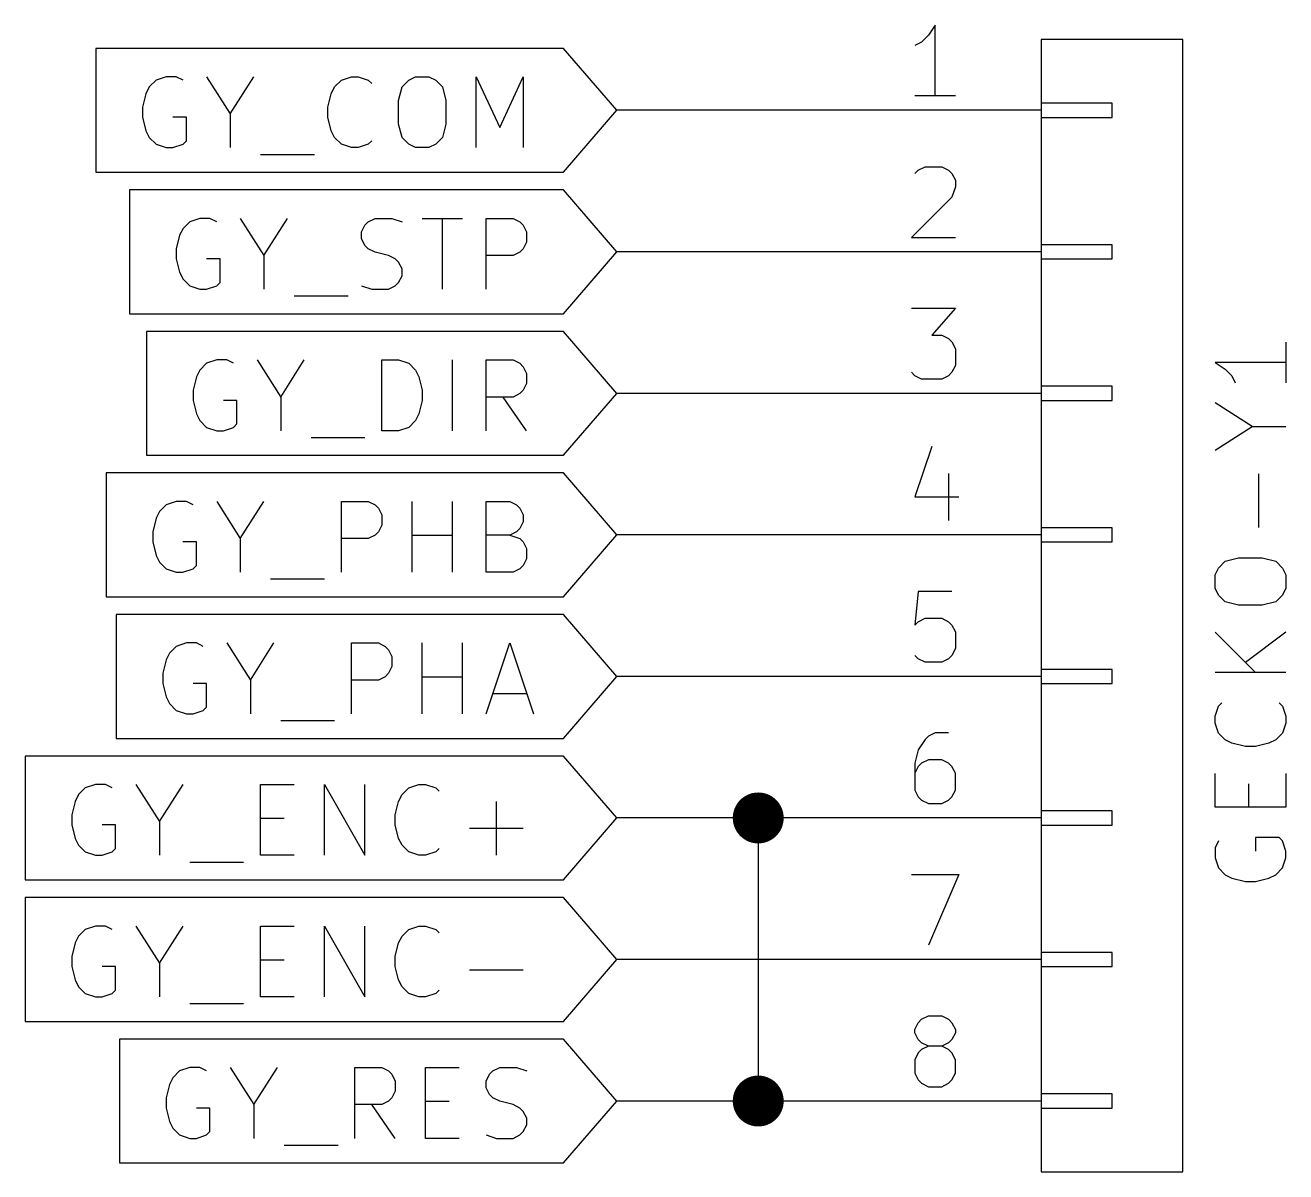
# Model space of a CAD drawing. Extents: x 0.4 to 16.1, y -11.3 to -0.4.
# Drawn here: x 9.602 to 10.493, y -5.39 to -4.58 of the extents above; entities that cross this region are included whole.
import ezdxf

# ---------------------------------------------------------------- set-up
doc = ezdxf.new("R2010")
doc.units = 0
doc.header["$MEASUREMENT"] = 0
for name, color, linetype in [('CYAN2', 4, 'CONTINUOUS'), ('GREEN3', 91, 'CONTINUOUS'), ('LYELLOW', 51, 'CONTINUOUS'), ('RED2', 1, 'CONTINUOUS'), ('RED3', 11, 'CONTINUOUS')]:
    doc.layers.add(name, color=color, linetype=linetype)

msp = doc.modelspace()

# ---------------------------------------------------------------- linework, layer by layer
at = {"layer": 'CYAN2', "linetype": 'CONTINUOUS'}
for p, q in [((10.4928, -4.8039), (10.4928, -4.83247)), ((10.4928, -4.81819), (10.4428, -4.81819)), ((10.4428, -4.81819), (10.44995, -4.82294)), ((10.44995, -4.82294), (10.45471, -4.82771)), ((10.45471, -4.82771), (10.45709, -4.83247)), ((10.469, -4.86343), (10.4428, -4.84676)), ((10.4428, -4.88009), (10.469, -4.86343)), ((10.469, -4.86343), (10.4928, -4.86343)), ((10.47376, -4.93485), (10.47376, -4.89676)), ((10.44519, -4.96343), (10.44995, -4.95867)), ((10.44995, -4.95867), (10.45947, -4.95628)), ((10.45947, -4.95628), (10.47614, -4.95628)), ((10.47614, -4.95628), (10.48566, -4.95867)), ((10.48566, -4.95867), (10.49043, -4.96343)), ((10.4428, -4.96819), (10.44519, -4.96343)), ((10.4428, -4.97771), (10.4428, -4.96819)), ((10.49043, -4.96343), (10.4928, -4.96819)), ((10.4928, -4.96819), (10.4928, -4.97771)), ((10.44519, -4.98247), (10.4428, -4.97771)), ((10.4928, -4.97771), (10.49043, -4.98247)), ((10.44995, -4.98724), (10.44519, -4.98247)), ((10.45947, -4.98961), (10.44995, -4.98724)), ((10.48566, -4.98724), (10.47614, -4.98961)), ((10.49043, -4.98247), (10.48566, -4.98724)), ((10.47614, -4.98961), (10.45947, -4.98961)), ((10.4428, -5.00867), (10.47137, -5.03724)), ((10.4928, -5.00867), (10.46423, -5.03009)), ((10.4928, -5.03724), (10.4428, -5.03724)), ((10.44519, -5.06104), (10.44757, -5.05867)), ((10.48804, -5.05867), (10.49043, -5.06104)), ((10.4428, -5.06819), (10.44519, -5.06104)), ((10.4428, -5.07295), (10.4428, -5.06819)), ((10.49043, -5.06104), (10.4928, -5.06819)), ((10.4928, -5.06819), (10.4928, -5.07295)), ((10.44519, -5.08009), (10.4428, -5.07295)), ((10.4928, -5.07295), (10.49043, -5.08009)), ((10.44995, -5.08485), (10.44519, -5.08009)), ((10.45471, -5.08724), (10.44995, -5.08485)), ((10.48566, -5.08485), (10.4809, -5.08724)), ((10.49043, -5.08009), (10.48566, -5.08485)), ((10.46423, -5.08961), (10.45471, -5.08724)), ((10.47137, -5.08961), (10.46423, -5.08961)), ((10.4809, -5.08724), (10.47137, -5.08961)), ((10.4428, -5.13247), (10.4428, -5.10866)), ((10.4928, -5.10866), (10.4928, -5.13247)), ((10.46661, -5.13247), (10.46661, -5.1158)), ((10.4928, -5.13247), (10.4428, -5.13247)), ((10.44519, -5.15628), (10.4428, -5.16104)), ((10.48804, -5.1539), (10.47137, -5.1539)), ((10.47137, -5.1539), (10.47137, -5.16343)), ((10.49043, -5.15628), (10.48804, -5.1539)), ((10.4928, -5.16343), (10.49043, -5.15628)), ((10.4428, -5.16104), (10.4428, -5.16819)), ((10.4928, -5.16819), (10.4928, -5.16343)), ((10.4428, -5.16819), (10.44519, -5.17533)), ((10.44519, -5.17533), (10.44995, -5.18009)), ((10.48566, -5.18009), (10.49043, -5.17533)), ((10.49043, -5.17533), (10.4928, -5.16819)), ((10.44995, -5.18009), (10.45471, -5.18247)), ((10.45471, -5.18247), (10.46423, -5.18485)), ((10.47137, -5.18485), (10.4809, -5.18247)), ((10.4809, -5.18247), (10.48566, -5.18009)), ((10.46423, -5.18485), (10.47137, -5.18485))]:
    msp.add_line(p, q, dxfattribs=at)
at = {"layer": 'GREEN3', "linetype": 'CONTINUOUS'}
for p, q in [((10.17, -4.64), (10.02, -4.64)), ((10.17, -4.74), (10.02, -4.74)), ((10.17, -4.84), (10.02, -4.84)), ((10.17, -4.94), (10.02, -4.94)), ((10.17, -5.04), (10.02, -5.04)), ((10.12, -5.14), (10.02, -5.14)), ((10.12, -5.14), (10.12, -5.34)), ((10.17, -5.14), (10.12, -5.14)), ((10.17, -5.24), (10.02, -5.24)), ((10.12, -5.34), (10.02, -5.34)), ((10.17, -5.34), (10.12, -5.34))]:
    msp.add_line(p, q, dxfattribs=at)
at = {"layer": 'GREEN3', "const_width": 0.018}
for points in [[(10.111, -5.14, 1), (10.129, -5.14, 1)], [(10.111, -5.34, 1), (10.129, -5.34, 1)]]:
    msp.add_lwpolyline(points, format="xyb", close=True, dxfattribs=at)
at = {"layer": 'LYELLOW', "linetype": 'CONTINUOUS'}
for p, q in [((10.32, -4.59), (10.32, -5.39)), ((10.42, -4.59), (10.32, -4.59)), ((10.42, -5.39), (10.42, -4.59)), ((10.32, -5.39), (10.42, -5.39))]:
    msp.add_line(p, q, dxfattribs=at)
at = {"layer": 'RED2', "linetype": 'CONTINUOUS'}
for p, q in [((9.9825, -4.59624), (9.652, -4.59624)), ((9.652, -4.59624), (9.652, -4.64)), ((10.02, -4.64), (9.9825, -4.59624)), ((10.32, -4.59), (10.32, -5.39)), ((10.42, -4.59), (10.32, -4.59)), ((10.42, -5.39), (10.42, -4.59)), ((9.69446, -4.61876), (9.6897, -4.62352)), ((9.7016, -4.61638), (9.69446, -4.61876)), ((9.70874, -4.61638), (9.7016, -4.61638)), ((9.71351, -4.61876), (9.70874, -4.61638)), ((9.73017, -4.61638), (9.74684, -4.64257)), ((9.74684, -4.64257), (9.76351, -4.61638)), ((9.82065, -4.62352), (9.82541, -4.61876)), ((9.82541, -4.61876), (9.83256, -4.61638)), ((9.83256, -4.61638), (9.83731, -4.61638)), ((9.83731, -4.61638), (9.84446, -4.61876)), ((9.84446, -4.61876), (9.84684, -4.62114)), ((9.86827, -4.62352), (9.87303, -4.61876)), ((9.87303, -4.61876), (9.87779, -4.61638)), ((9.87779, -4.61638), (9.88731, -4.61638)), ((9.88731, -4.61638), (9.89208, -4.61876)), ((9.89208, -4.61876), (9.89684, -4.62352)), ((9.92065, -4.66638), (9.92065, -4.61638)), ((9.92065, -4.61638), (9.93732, -4.65209)), ((9.93732, -4.65209), (9.95398, -4.61638)), ((9.95398, -4.61638), (9.95398, -4.66638)), ((9.68731, -4.62828), (9.68494, -4.63781)), ((9.6897, -4.62352), (9.68731, -4.62828)), ((9.81589, -4.63781), (9.81827, -4.62828)), ((9.81827, -4.62828), (9.82065, -4.62352)), ((9.86589, -4.63305), (9.86827, -4.62352)), ((9.89684, -4.62352), (9.89922, -4.63305)), ((9.652, -4.64), (9.652, -4.68376)), ((9.68494, -4.63781), (9.68494, -4.64495)), ((9.81589, -4.64495), (9.81589, -4.63781)), ((9.86589, -4.64971), (9.86589, -4.63305)), ((9.89922, -4.63305), (9.89922, -4.64971)), ((9.9825, -4.68376), (10.02, -4.64)), ((10.32, -4.64), (10.17, -4.64)), ((10.32, -4.635), (10.32, -4.645)), ((10.37, -4.635), (10.32, -4.635)), ((10.37, -4.645), (10.37, -4.635)), ((9.68494, -4.64495), (9.68731, -4.65447)), ((9.71589, -4.64495), (9.70636, -4.64495)), ((9.71589, -4.66162), (9.71589, -4.64495)), ((9.74684, -4.64257), (9.74684, -4.66638)), ((9.81827, -4.65447), (9.81589, -4.64495)), ((9.86827, -4.65924), (9.86589, -4.64971)), ((9.89922, -4.64971), (9.89684, -4.65924)), ((10.32, -4.645), (10.37, -4.645)), ((9.68731, -4.65447), (9.6897, -4.65924)), ((9.82065, -4.65924), (9.81827, -4.65447)), ((9.6897, -4.65924), (9.69446, -4.664)), ((9.69446, -4.664), (9.7016, -4.66638)), ((9.7016, -4.66638), (9.70636, -4.66638)), ((9.70636, -4.66638), (9.71351, -4.664)), ((9.71351, -4.664), (9.71589, -4.66162)), ((9.82541, -4.664), (9.82065, -4.65924)), ((9.83256, -4.66638), (9.82541, -4.664)), ((9.83731, -4.66638), (9.83256, -4.66638)), ((9.84446, -4.664), (9.83731, -4.66638)), ((9.84684, -4.66162), (9.84446, -4.664)), ((9.87303, -4.664), (9.86827, -4.65924)), ((9.87779, -4.66638), (9.87303, -4.664)), ((9.88731, -4.66638), (9.87779, -4.66638)), ((9.89208, -4.664), (9.88731, -4.66638)), ((9.89684, -4.65924), (9.89208, -4.664)), ((9.76827, -4.67114), (9.80637, -4.67114)), ((9.652, -4.68376), (9.9825, -4.68376)), ((9.9825, -4.69624), (9.67581, -4.69624)), ((9.67581, -4.69624), (9.67581, -4.74)), ((10.02, -4.74), (9.9825, -4.69624)), ((9.71827, -4.71876), (9.71351, -4.72352)), ((9.72541, -4.71638), (9.71827, -4.71876)), ((9.73256, -4.71638), (9.72541, -4.71638)), ((9.73732, -4.71876), (9.73256, -4.71638)), ((9.75398, -4.71638), (9.77065, -4.74257)), ((9.77065, -4.74257), (9.78732, -4.71638)), ((9.8397, -4.7259), (9.84208, -4.72114)), ((9.84208, -4.72114), (9.84446, -4.71876)), ((9.84446, -4.71876), (9.84922, -4.71638)), ((9.84922, -4.71638), (9.86113, -4.71638)), ((9.86113, -4.71638), (9.86827, -4.71876)), ((9.88256, -4.71638), (9.91113, -4.71638)), ((9.89684, -4.76638), (9.89684, -4.71638)), ((9.92779, -4.76638), (9.92779, -4.71638)), ((9.92779, -4.71638), (9.94684, -4.71638)), ((9.94684, -4.71638), (9.9516, -4.71876)), ((9.9516, -4.71876), (9.95398, -4.72114)), ((9.95398, -4.72114), (9.95636, -4.7259)), ((9.71113, -4.72828), (9.70875, -4.73781)), ((9.71351, -4.72352), (9.71113, -4.72828)), ((9.8397, -4.73067), (9.8397, -4.7259)), ((9.95636, -4.7259), (9.95636, -4.73305)), ((9.70875, -4.73781), (9.70875, -4.74495)), ((9.84208, -4.73543), (9.8397, -4.73067)), ((9.84446, -4.73781), (9.84208, -4.73543)), ((9.84922, -4.74019), (9.84446, -4.73781)), ((9.95398, -4.73781), (9.9516, -4.74019)), ((9.95636, -4.73305), (9.95398, -4.73781)), ((10.32, -4.735), (10.32, -4.745)), ((10.37, -4.735), (10.32, -4.735)), ((10.37, -4.745), (10.37, -4.735)), ((9.67581, -4.74), (9.67581, -4.78376)), ((9.70875, -4.74495), (9.71113, -4.75447)), ((9.7397, -4.74495), (9.73017, -4.74495)), ((9.7397, -4.76162), (9.7397, -4.74495)), ((9.77065, -4.74257), (9.77065, -4.76638)), ((9.85875, -4.74257), (9.84922, -4.74019)), ((9.86351, -4.74495), (9.85875, -4.74257)), ((9.86589, -4.74733), (9.86351, -4.74495)), ((9.86827, -4.75209), (9.86589, -4.74733)), ((9.94684, -4.74257), (9.92779, -4.74257)), ((9.9516, -4.74019), (9.94684, -4.74257)), ((9.9825, -4.78376), (10.02, -4.74)), ((10.32, -4.74), (10.17, -4.74)), ((10.32, -4.745), (10.37, -4.745)), ((9.71113, -4.75447), (9.71351, -4.75924)), ((9.86589, -4.76162), (9.86827, -4.75685)), ((9.86827, -4.75685), (9.86827, -4.75209)), ((9.71351, -4.75924), (9.71827, -4.764)), ((9.71827, -4.764), (9.72541, -4.76638)), ((9.73017, -4.76638), (9.73732, -4.764)), ((9.73732, -4.764), (9.7397, -4.76162)), ((9.8397, -4.764), (9.84684, -4.76638)), ((9.85875, -4.76638), (9.86351, -4.764)), ((9.86351, -4.764), (9.86589, -4.76162)), ((9.72541, -4.76638), (9.73017, -4.76638)), ((9.79208, -4.77114), (9.83018, -4.77114)), ((9.84684, -4.76638), (9.85875, -4.76638)), ((9.67581, -4.78376), (9.9825, -4.78376)), ((9.9825, -4.79624), (9.68772, -4.79624)), ((9.68772, -4.79624), (9.68772, -4.84)), ((10.02, -4.84), (9.9825, -4.79624)), ((9.73017, -4.81876), (9.72541, -4.82352)), ((9.73731, -4.81638), (9.73017, -4.81876)), ((9.74446, -4.81638), (9.73731, -4.81638)), ((9.74922, -4.81876), (9.74446, -4.81638)), ((9.76589, -4.81638), (9.78255, -4.84257)), ((9.78255, -4.84257), (9.79922, -4.81638)), ((9.85398, -4.86638), (9.85398, -4.81638)), ((9.85398, -4.81638), (9.86589, -4.81638)), ((9.86589, -4.81638), (9.87303, -4.81876)), ((9.87303, -4.81876), (9.87779, -4.82352)), ((9.90398, -4.86638), (9.90398, -4.81638)), ((9.92779, -4.86638), (9.92779, -4.81638)), ((9.92779, -4.81638), (9.94684, -4.81638)), ((9.94684, -4.81638), (9.9516, -4.81876)), ((9.9516, -4.81876), (9.95398, -4.82114)), ((9.72541, -4.82352), (9.72303, -4.82828)), ((9.87779, -4.82352), (9.88017, -4.82828)), ((9.95398, -4.82114), (9.95636, -4.8259)), ((9.95636, -4.8259), (9.95636, -4.83305)), ((9.72303, -4.82828), (9.72065, -4.83781)), ((9.88017, -4.82828), (9.88255, -4.83781)), ((9.95636, -4.83305), (9.95398, -4.83781)), ((10.32, -4.835), (10.32, -4.845)), ((10.37, -4.835), (10.32, -4.835)), ((10.37, -4.845), (10.37, -4.835)), ((9.68772, -4.84), (9.68772, -4.88376)), ((9.72065, -4.83781), (9.72065, -4.84495)), ((9.72065, -4.84495), (9.72303, -4.85447)), ((9.7516, -4.84495), (9.74207, -4.84495)), ((9.7516, -4.86162), (9.7516, -4.84495)), ((9.78255, -4.84257), (9.78255, -4.86638)), ((9.88255, -4.84495), (9.88017, -4.85447)), ((9.88255, -4.83781), (9.88255, -4.84495)), ((9.94684, -4.84257), (9.92779, -4.84257)), ((9.95636, -4.86638), (9.9397, -4.84257)), ((9.9516, -4.84019), (9.94684, -4.84257)), ((9.95398, -4.83781), (9.9516, -4.84019)), ((9.9825, -4.88376), (10.02, -4.84)), ((10.32, -4.84), (10.17, -4.84)), ((10.32, -4.845), (10.37, -4.845)), ((9.72303, -4.85447), (9.72541, -4.85924)), ((9.88017, -4.85447), (9.87779, -4.85924)), ((9.72541, -4.85924), (9.73017, -4.864)), ((9.74922, -4.864), (9.7516, -4.86162)), ((9.87779, -4.85924), (9.87303, -4.864)), ((9.73017, -4.864), (9.73731, -4.86638)), ((9.73731, -4.86638), (9.74207, -4.86638)), ((9.74207, -4.86638), (9.74922, -4.864)), ((9.80398, -4.87114), (9.84208, -4.87114)), ((9.86589, -4.86638), (9.85398, -4.86638)), ((9.87303, -4.864), (9.86589, -4.86638)), ((9.68772, -4.88376), (9.9825, -4.88376)), ((9.9825, -4.89624), (9.65915, -4.89624)), ((9.65915, -4.89624), (9.65915, -4.94)), ((10.02, -4.94), (9.9825, -4.89624)), ((9.70874, -4.91638), (9.7016, -4.91876)), ((9.71589, -4.91638), (9.70874, -4.91638)), ((9.72065, -4.91876), (9.71589, -4.91638)), ((9.73731, -4.91638), (9.75398, -4.94257)), ((9.75398, -4.94257), (9.77065, -4.91638)), ((9.82541, -4.96638), (9.82541, -4.91638)), ((9.82541, -4.91638), (9.84446, -4.91638)), ((9.84446, -4.91638), (9.84922, -4.91876)), ((9.87541, -4.96638), (9.87541, -4.91638)), ((9.90398, -4.96638), (9.90398, -4.91638)), ((9.92779, -4.96638), (9.92779, -4.91638)), ((9.92779, -4.91638), (9.94446, -4.91638)), ((9.94446, -4.91638), (9.94922, -4.91876)), ((9.69684, -4.92352), (9.69446, -4.92828)), ((9.7016, -4.91876), (9.69684, -4.92352)), ((9.84922, -4.91876), (9.8516, -4.92114)), ((9.8516, -4.92114), (9.85398, -4.9259)), ((9.85398, -4.9259), (9.85398, -4.93305)), ((9.94922, -4.91876), (9.9516, -4.92114)), ((9.9516, -4.92114), (9.95398, -4.9259)), ((9.95398, -4.9259), (9.95398, -4.93067)), ((9.69446, -4.92828), (9.69208, -4.93781)), ((9.85398, -4.93305), (9.8516, -4.93781)), ((9.95398, -4.93067), (9.9516, -4.93543)), ((10.32, -4.935), (10.32, -4.945)), ((10.37, -4.935), (10.32, -4.935)), ((10.37, -4.945), (10.37, -4.935)), ((9.65915, -4.94), (9.65915, -4.98376)), ((9.69208, -4.93781), (9.69208, -4.94495)), ((9.75398, -4.94257), (9.75398, -4.96638)), ((9.84446, -4.94257), (9.82541, -4.94257)), ((9.84922, -4.94019), (9.84446, -4.94257)), ((9.8516, -4.93781), (9.84922, -4.94019)), ((9.87541, -4.94019), (9.90398, -4.94019)), ((9.94446, -4.94019), (9.92779, -4.94019)), ((9.94922, -4.93781), (9.94446, -4.94019)), ((9.94446, -4.94019), (9.9516, -4.94257)), ((9.9516, -4.93543), (9.94922, -4.93781)), ((9.9516, -4.94257), (9.95398, -4.94495)), ((9.9825, -4.98376), (10.02, -4.94)), ((10.32, -4.94), (10.17, -4.94)), ((9.69208, -4.94495), (9.69446, -4.95447)), ((9.72303, -4.94495), (9.7135, -4.94495)), ((9.72303, -4.96162), (9.72303, -4.94495)), ((9.95398, -4.94495), (9.95636, -4.94971)), ((9.95636, -4.94971), (9.95636, -4.95685)), ((10.32, -4.945), (10.37, -4.945)), ((9.69446, -4.95447), (9.69684, -4.95924)), ((9.69684, -4.95924), (9.7016, -4.964)), ((9.72065, -4.964), (9.72303, -4.96162)), ((9.95398, -4.96162), (9.9516, -4.964)), ((9.95636, -4.95685), (9.95398, -4.96162)), ((9.7016, -4.964), (9.70874, -4.96638)), ((9.70874, -4.96638), (9.7135, -4.96638)), ((9.7135, -4.96638), (9.72065, -4.964)), ((9.94684, -4.96638), (9.92779, -4.96638)), ((9.9516, -4.964), (9.94684, -4.96638)), ((9.77541, -4.97114), (9.81351, -4.97114)), ((9.65915, -4.98376), (9.9825, -4.98376)), ((9.9825, -4.99624), (9.66629, -4.99624)), ((9.66629, -4.99624), (9.66629, -5.04)), ((10.02, -5.04), (9.9825, -4.99624)), ((9.70398, -5.02352), (9.7016, -5.02828)), ((9.70874, -5.01876), (9.70398, -5.02352)), ((9.71589, -5.01638), (9.70874, -5.01876)), ((9.72303, -5.01638), (9.71589, -5.01638)), ((9.72779, -5.01876), (9.72303, -5.01638)), ((9.74446, -5.01638), (9.76112, -5.04257)), ((9.76112, -5.04257), (9.77779, -5.01638)), ((9.83255, -5.06638), (9.83255, -5.01638)), ((9.83255, -5.01638), (9.8516, -5.01638)), ((9.8516, -5.01638), (9.85636, -5.01876)), ((9.85636, -5.01876), (9.85874, -5.02114)), ((9.85874, -5.02114), (9.86112, -5.0259)), ((9.88255, -5.06638), (9.88255, -5.01638)), ((9.91112, -5.06638), (9.91112, -5.01638)), ((9.92779, -5.06638), (9.94446, -5.01638)), ((9.94446, -5.01638), (9.96113, -5.06638)), ((9.7016, -5.02828), (9.69922, -5.03781)), ((9.86112, -5.0259), (9.86112, -5.03305)), ((9.66629, -5.04), (9.66629, -5.08376)), ((9.69922, -5.03781), (9.69922, -5.04495)), ((9.85636, -5.04019), (9.8516, -5.04257)), ((9.85874, -5.03781), (9.85636, -5.04019)), ((9.86112, -5.03305), (9.85874, -5.03781)), ((9.88255, -5.04019), (9.91112, -5.04019)), ((9.9825, -5.08376), (10.02, -5.04)), ((10.32, -5.04), (10.17, -5.04)), ((10.32, -5.035), (10.32, -5.045)), ((10.37, -5.035), (10.32, -5.035)), ((10.37, -5.045), (10.37, -5.035)), ((9.69922, -5.04495), (9.7016, -5.05447)), ((9.73017, -5.04495), (9.72065, -5.04495)), ((9.73017, -5.06162), (9.73017, -5.04495)), ((9.76112, -5.04257), (9.76112, -5.06638)), ((9.8516, -5.04257), (9.83255, -5.04257)), ((10.32, -5.045), (10.37, -5.045)), ((9.7016, -5.05447), (9.70398, -5.05924)), ((9.70398, -5.05924), (9.70874, -5.064)), ((9.93256, -5.05209), (9.95636, -5.05209)), ((9.70874, -5.064), (9.71589, -5.06638)), ((9.71589, -5.06638), (9.72065, -5.06638)), ((9.72065, -5.06638), (9.72779, -5.064)), ((9.72779, -5.064), (9.73017, -5.06162)), ((9.78256, -5.07114), (9.82065, -5.07114)), ((9.66629, -5.08376), (9.9825, -5.08376)), ((9.9825, -5.09624), (9.602, -5.09624)), ((9.602, -5.09624), (9.602, -5.14)), ((10.02, -5.14), (9.9825, -5.09624)), ((9.64446, -5.11876), (9.6397, -5.12352)), ((9.6516, -5.11638), (9.64446, -5.11876)), ((9.65874, -5.11638), (9.6516, -5.11638)), ((9.66351, -5.11876), (9.65874, -5.11638)), ((9.68017, -5.11638), (9.69684, -5.14257)), ((9.69684, -5.14257), (9.71351, -5.11638)), ((9.76827, -5.16638), (9.76827, -5.11638)), ((9.76827, -5.11638), (9.79208, -5.11638)), ((9.8135, -5.16638), (9.8135, -5.11638)), ((9.8135, -5.11638), (9.84207, -5.16638)), ((9.84207, -5.16638), (9.84207, -5.11638)), ((9.86827, -5.12352), (9.87303, -5.11876)), ((9.87303, -5.11876), (9.88017, -5.11638)), ((9.88017, -5.11638), (9.88493, -5.11638)), ((9.88493, -5.11638), (9.89208, -5.11876)), ((9.89208, -5.11876), (9.89446, -5.12114)), ((9.63731, -5.12828), (9.63494, -5.13781)), ((9.6397, -5.12352), (9.63731, -5.12828)), ((9.86351, -5.13781), (9.86589, -5.12828)), ((9.86589, -5.12828), (9.86827, -5.12352)), ((9.93493, -5.16638), (9.93493, -5.12828)), ((9.63494, -5.13781), (9.63494, -5.14495)), ((9.86351, -5.14495), (9.86351, -5.13781)), ((10.32, -5.135), (10.32, -5.145)), ((10.37, -5.135), (10.32, -5.135)), ((10.37, -5.145), (10.37, -5.135)), ((9.602, -5.14), (9.602, -5.18376)), ((9.63494, -5.14495), (9.63731, -5.15447)), ((9.66589, -5.14495), (9.65636, -5.14495)), ((9.66589, -5.16162), (9.66589, -5.14495)), ((9.69684, -5.14257), (9.69684, -5.16638)), ((9.76827, -5.14019), (9.78494, -5.14019)), ((9.86589, -5.15447), (9.86351, -5.14495)), ((9.91589, -5.14733), (9.95398, -5.14733)), ((9.9825, -5.18376), (10.02, -5.14)), ((10.32, -5.14), (10.17, -5.14)), ((10.32, -5.145), (10.37, -5.145)), ((9.63731, -5.15447), (9.6397, -5.15924)), ((9.86827, -5.15924), (9.86589, -5.15447)), ((9.6397, -5.15924), (9.64446, -5.164)), ((9.64446, -5.164), (9.6516, -5.16638)), ((9.6516, -5.16638), (9.65636, -5.16638)), ((9.65636, -5.16638), (9.66351, -5.164)), ((9.66351, -5.164), (9.66589, -5.16162)), ((9.79208, -5.16638), (9.76827, -5.16638)), ((9.87303, -5.164), (9.86827, -5.15924)), ((9.88017, -5.16638), (9.87303, -5.164)), ((9.88493, -5.16638), (9.88017, -5.16638)), ((9.89208, -5.164), (9.88493, -5.16638)), ((9.89446, -5.16162), (9.89208, -5.164)), ((9.71827, -5.17114), (9.75637, -5.17114)), ((9.602, -5.18376), (9.9825, -5.18376)), ((9.9825, -5.19624), (9.602, -5.19624)), ((9.602, -5.19624), (9.602, -5.24)), ((10.02, -5.24), (9.9825, -5.19624)), ((9.64446, -5.21876), (9.6397, -5.22352)), ((9.6516, -5.21638), (9.64446, -5.21876)), ((9.65874, -5.21638), (9.6516, -5.21638)), ((9.66351, -5.21876), (9.65874, -5.21638)), ((9.68017, -5.21638), (9.69684, -5.24257)), ((9.69684, -5.24257), (9.71351, -5.21638)), ((9.76827, -5.26638), (9.76827, -5.21638)), ((9.76827, -5.21638), (9.79208, -5.21638)), ((9.8135, -5.26638), (9.8135, -5.21638)), ((9.8135, -5.21638), (9.84207, -5.26638)), ((9.84207, -5.26638), (9.84207, -5.21638)), ((9.86827, -5.22352), (9.87303, -5.21876)), ((9.87303, -5.21876), (9.88017, -5.21638)), ((9.88017, -5.21638), (9.88493, -5.21638)), ((9.88493, -5.21638), (9.89208, -5.21876)), ((9.89208, -5.21876), (9.89446, -5.22114)), ((9.63731, -5.22828), (9.63494, -5.23781)), ((9.6397, -5.22352), (9.63731, -5.22828)), ((9.86351, -5.23781), (9.86589, -5.22828)), ((9.86589, -5.22828), (9.86827, -5.22352)), ((9.63494, -5.23781), (9.63494, -5.24495)), ((9.86351, -5.24495), (9.86351, -5.23781)), ((10.32, -5.235), (10.32, -5.245)), ((10.37, -5.235), (10.32, -5.235)), ((10.37, -5.245), (10.37, -5.235)), ((9.602, -5.24), (9.602, -5.28376)), ((9.63494, -5.24495), (9.63731, -5.25447)), ((9.66589, -5.24495), (9.65636, -5.24495)), ((9.66589, -5.26162), (9.66589, -5.24495)), ((9.69684, -5.24257), (9.69684, -5.26638)), ((9.76827, -5.24019), (9.78494, -5.24019)), ((9.86589, -5.25447), (9.86351, -5.24495)), ((9.9825, -5.28376), (10.02, -5.24)), ((10.32, -5.24), (10.17, -5.24)), ((10.32, -5.245), (10.37, -5.245)), ((9.63731, -5.25447), (9.6397, -5.25924)), ((9.86827, -5.25924), (9.86589, -5.25447)), ((9.91589, -5.24733), (9.95398, -5.24733)), ((9.6397, -5.25924), (9.64446, -5.264)), ((9.64446, -5.264), (9.6516, -5.26638)), ((9.65636, -5.26638), (9.66351, -5.264)), ((9.66351, -5.264), (9.66589, -5.26162)), ((9.87303, -5.264), (9.86827, -5.25924)), ((9.88017, -5.26638), (9.87303, -5.264)), ((9.89208, -5.264), (9.88493, -5.26638)), ((9.89446, -5.26162), (9.89208, -5.264)), ((9.6516, -5.26638), (9.65636, -5.26638)), ((9.71827, -5.27114), (9.75637, -5.27114)), ((9.79208, -5.26638), (9.76827, -5.26638)), ((9.88493, -5.26638), (9.88017, -5.26638)), ((9.602, -5.28376), (9.9825, -5.28376)), ((9.9825, -5.29624), (9.66867, -5.29624)), ((9.66867, -5.29624), (9.66867, -5.34)), ((10.02, -5.34), (9.9825, -5.29624)), ((9.71827, -5.31638), (9.71113, -5.31876)), ((9.72541, -5.31638), (9.71827, -5.31638)), ((9.73018, -5.31876), (9.72541, -5.31638)), ((9.74684, -5.31638), (9.76351, -5.34257)), ((9.76351, -5.34257), (9.78018, -5.31638)), ((9.83494, -5.36638), (9.83494, -5.31638)), ((9.83494, -5.31638), (9.85398, -5.31638)), ((9.85398, -5.31638), (9.85875, -5.31876)), ((9.88494, -5.36638), (9.88494, -5.31638)), ((9.88494, -5.31638), (9.90875, -5.31638)), ((9.93256, -5.31876), (9.93732, -5.31638)), ((9.93732, -5.31638), (9.94922, -5.31638)), ((9.94922, -5.31638), (9.95637, -5.31876)), ((9.70637, -5.32352), (9.70398, -5.32828)), ((9.71113, -5.31876), (9.70637, -5.32352)), ((9.85875, -5.31876), (9.86113, -5.32114)), ((9.86113, -5.32114), (9.86351, -5.3259)), ((9.86351, -5.3259), (9.86351, -5.33305)), ((9.9278, -5.3259), (9.93017, -5.32114)), ((9.9278, -5.33067), (9.9278, -5.3259)), ((9.93017, -5.32114), (9.93256, -5.31876)), ((9.70398, -5.32828), (9.70161, -5.33781)), ((9.86351, -5.33305), (9.86113, -5.33781)), ((9.93017, -5.33543), (9.9278, -5.33067)), ((9.93256, -5.33781), (9.93017, -5.33543)), ((10.32, -5.335), (10.32, -5.345)), ((10.37, -5.335), (10.32, -5.335)), ((10.37, -5.345), (10.37, -5.335)), ((9.66867, -5.34), (9.66867, -5.38376)), ((9.70161, -5.33781), (9.70161, -5.34495)), ((9.76351, -5.34257), (9.76351, -5.36638)), ((9.85398, -5.34257), (9.83494, -5.34257)), ((9.86351, -5.36638), (9.84684, -5.34257)), ((9.85875, -5.34019), (9.85398, -5.34257)), ((9.86113, -5.33781), (9.85875, -5.34019)), ((9.88494, -5.34019), (9.90161, -5.34019)), ((9.93732, -5.34019), (9.93256, -5.33781)), ((9.94684, -5.34257), (9.93732, -5.34019)), ((9.9516, -5.34495), (9.94684, -5.34257)), ((9.9825, -5.38376), (10.02, -5.34)), ((10.32, -5.34), (10.17, -5.34)), ((9.70161, -5.34495), (9.70398, -5.35447)), ((9.73256, -5.34495), (9.72303, -5.34495)), ((9.73256, -5.36162), (9.73256, -5.34495)), ((9.95398, -5.34733), (9.9516, -5.34495)), ((9.95637, -5.35209), (9.95398, -5.34733)), ((9.95637, -5.35685), (9.95637, -5.35209)), ((10.32, -5.345), (10.37, -5.345)), ((9.70398, -5.35447), (9.70637, -5.35924)), ((9.70637, -5.35924), (9.71113, -5.364)), ((9.73018, -5.364), (9.73256, -5.36162)), ((9.9516, -5.364), (9.95398, -5.36162)), ((9.95398, -5.36162), (9.95637, -5.35685)), ((9.71113, -5.364), (9.71827, -5.36638)), ((9.71827, -5.36638), (9.72303, -5.36638)), ((9.72303, -5.36638), (9.73018, -5.364)), ((9.78494, -5.37114), (9.82304, -5.37114)), ((9.90875, -5.36638), (9.88494, -5.36638)), ((9.9278, -5.364), (9.93494, -5.36638)), ((9.93494, -5.36638), (9.94684, -5.36638)), ((9.94684, -5.36638), (9.9516, -5.364)), ((9.66867, -5.38376), (9.9825, -5.38376)), ((10.32, -5.39), (10.42, -5.39))]:
    msp.add_line(p, q, dxfattribs=at)
at = {"layer": 'RED3', "linetype": 'CONTINUOUS'}
for p, q in [((10.24024, -4.58702), (10.23548, -4.59178)), ((10.245, -4.57988), (10.24024, -4.58702)), ((10.245, -4.62988), (10.245, -4.57988)), ((10.23548, -4.59178), (10.23072, -4.59417)), ((10.25929, -4.62988), (10.23072, -4.62988)), ((10.23072, -4.68464), (10.23309, -4.68226)), ((10.23309, -4.68226), (10.23786, -4.67988)), ((10.23786, -4.67988), (10.24976, -4.67988)), ((10.24976, -4.67988), (10.25452, -4.68226)), ((10.25452, -4.68226), (10.25691, -4.68464)), ((10.25691, -4.68464), (10.25929, -4.6894)), ((10.25929, -4.69417), (10.25691, -4.70131)), ((10.25929, -4.6894), (10.25929, -4.69417)), ((10.25691, -4.70131), (10.22833, -4.72988)), ((10.22833, -4.72988), (10.25929, -4.72988)), ((10.22833, -4.77988), (10.25929, -4.77988)), ((10.25929, -4.77988), (10.24262, -4.79893)), ((10.24262, -4.79893), (10.24976, -4.79893)), ((10.24976, -4.79893), (10.25452, -4.80131)), ((10.25452, -4.80131), (10.25691, -4.80369)), ((10.25691, -4.80369), (10.25929, -4.80845)), ((10.25929, -4.80845), (10.25929, -4.82035)), ((10.23072, -4.8275), (10.22833, -4.82512)), ((10.23548, -4.82988), (10.23072, -4.8275)), ((10.25452, -4.8275), (10.24976, -4.82988)), ((10.25691, -4.82512), (10.25452, -4.8275)), ((10.25929, -4.82035), (10.25691, -4.82512)), ((10.24976, -4.82988), (10.23548, -4.82988)), ((10.24262, -4.8775), (10.23072, -4.91321)), ((10.25452, -4.89655), (10.25452, -4.92988)), ((10.23072, -4.91321), (10.26167, -4.91321)), ((10.23309, -4.97988), (10.23072, -5.00369)), ((10.25691, -4.97988), (10.23309, -4.97988)), ((10.23072, -5.00369), (10.23309, -5.00131)), ((10.23309, -5.00131), (10.23786, -4.99893)), ((10.23786, -4.99893), (10.24976, -4.99893)), ((10.24976, -4.99893), (10.25452, -5.00131)), ((10.25452, -5.00131), (10.25691, -5.00369)), ((10.25691, -5.00369), (10.25929, -5.00845)), ((10.25929, -5.00845), (10.25929, -5.02035)), ((10.25929, -5.02035), (10.25691, -5.02512)), ((10.23309, -5.0275), (10.23072, -5.02512)), ((10.23786, -5.02988), (10.23309, -5.0275)), ((10.24976, -5.02988), (10.23786, -5.02988)), ((10.25452, -5.0275), (10.24976, -5.02988)), ((10.25691, -5.02512), (10.25452, -5.0275)), ((10.23786, -5.08464), (10.23309, -5.09178)), ((10.24024, -5.08226), (10.23786, -5.08464)), ((10.245, -5.07988), (10.24024, -5.08226)), ((10.25452, -5.07988), (10.245, -5.07988)), ((10.23309, -5.09178), (10.23072, -5.10131)), ((10.23072, -5.10131), (10.23072, -5.12035)), ((10.23309, -5.10369), (10.23072, -5.10845)), ((10.23548, -5.10131), (10.23309, -5.10369)), ((10.24024, -5.09893), (10.23548, -5.10131)), ((10.24976, -5.09893), (10.24024, -5.09893)), ((10.25452, -5.10131), (10.24976, -5.09893)), ((10.25691, -5.10369), (10.25452, -5.10131)), ((10.25929, -5.10845), (10.25691, -5.10369)), ((10.25929, -5.12035), (10.25929, -5.10845)), ((10.23072, -5.12035), (10.23309, -5.12512)), ((10.25691, -5.12512), (10.25929, -5.12035)), ((10.23309, -5.12512), (10.23548, -5.1275)), ((10.23548, -5.1275), (10.24024, -5.12988)), ((10.24024, -5.12988), (10.24976, -5.12988)), ((10.24976, -5.12988), (10.25452, -5.1275)), ((10.25452, -5.1275), (10.25691, -5.12512)), ((10.22833, -5.17988), (10.26167, -5.17988)), ((10.26167, -5.17988), (10.24024, -5.22988)), ((10.23309, -5.28464), (10.23548, -5.28226)), ((10.23548, -5.28226), (10.24024, -5.27988)), ((10.24024, -5.27988), (10.24976, -5.27988)), ((10.24976, -5.27988), (10.25452, -5.28226)), ((10.25452, -5.28226), (10.25691, -5.28464)), ((10.23072, -5.2894), (10.23309, -5.28464)), ((10.23072, -5.29178), (10.23072, -5.2894)), ((10.25691, -5.28464), (10.25929, -5.2894)), ((10.25929, -5.2894), (10.25929, -5.29178)), ((10.23309, -5.29655), (10.23072, -5.29178)), ((10.23548, -5.29893), (10.23309, -5.29655)), ((10.24024, -5.30131), (10.23548, -5.29893)), ((10.25452, -5.29893), (10.24976, -5.30131)), ((10.25691, -5.29655), (10.25452, -5.29893)), ((10.25929, -5.29178), (10.25691, -5.29655)), ((10.23309, -5.30607), (10.23072, -5.31083)), ((10.23548, -5.30369), (10.23309, -5.30607)), ((10.24024, -5.30131), (10.23548, -5.30369)), ((10.24976, -5.30131), (10.24024, -5.30131)), ((10.25452, -5.30369), (10.24976, -5.30131)), ((10.25691, -5.30607), (10.25452, -5.30369)), ((10.25929, -5.31083), (10.25691, -5.30607)), ((10.23072, -5.31083), (10.23072, -5.32035)), ((10.25929, -5.32035), (10.25929, -5.31083)), ((10.23072, -5.32035), (10.23309, -5.32512)), ((10.23309, -5.32512), (10.23548, -5.3275)), ((10.25452, -5.3275), (10.25691, -5.32512)), ((10.25691, -5.32512), (10.25929, -5.32035)), ((10.23548, -5.3275), (10.24024, -5.32988)), ((10.24024, -5.32988), (10.24976, -5.32988)), ((10.24976, -5.32988), (10.25452, -5.3275))]:
    msp.add_line(p, q, dxfattribs=at)

doc.saveas('drawing.dxf')
